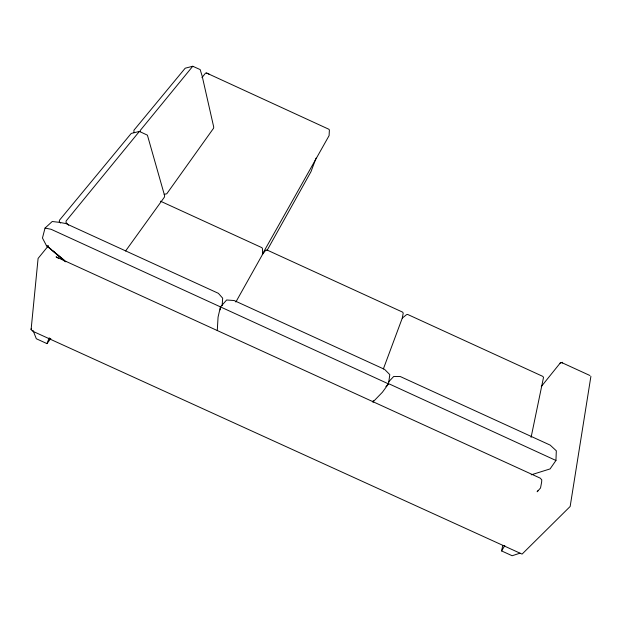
<?xml version="1.0" encoding="UTF-8"?>
<svg xmlns="http://www.w3.org/2000/svg" width="622" height="622" viewBox="0 0 622 622"><rect width="100%" height="100%" fill="white"/><g stroke="black" fill="none" stroke-linecap="round" stroke-linejoin="round"><path stroke-width="0.93" d="M531.227 474.819L550.089 468.91L555.944 460.474L556.317 450.802L550.175 445.111L400.265 376.535L393.757 376.442L388.633 381.846M217.272 330.624L218.065 317.103L220.413 307.019L226.641 299.991L234.121 300.519L384.583 369.359L389.807 374.631L388.501 383.891L382.398 392.241L373.091 401.851M220.227 309.896L220.351 307.983M222.14 305.697L222.676 298.179L218.376 293.32L65.955 223.593L60.738 222.583M32.087 330.593L31.1 329.613L38.09 258.418L48.493 245.651M590.9 376.357L570.156 506.479L522.083 554.109L32.305 331.028M125.582 250.993L164.457 197.065L164.643 195.79L147.406 135.153L140.028 131.724L140.292 130.395L192.758 66.259L200.16 69.571L202.134 75.954L213.727 127.082L213.556 128.256L166.774 193.784L164.177 194.352M373.013 402.247L373.278 400.514M31.1 329.613L31.325 328.393M383.339 369.017L402.278 318.114L403.212 313.138L402.621 312.143L266.939 249.974L265.796 250.176L262.678 254.157L235.855 302.02M531.087 437.367L543.511 377.43L542.835 376.396L407.589 314.421L406.539 314.662L402.278 318.114M519.992 553.183L512.155 555.741L501.596 550.929L502.747 545.525M59.867 222.412L52.232 221.502L45.033 228.072L42.459 238.024L46.331 245.41L65.8 261.815M316.077 158.112L310.961 171.711L266.955 250.619M33.02 330.383L36.317 338.749L46.984 343.616L49.247 337.785M501.596 550.929L504.807 545.572M46.984 343.616L50.81 338.407M262.297 254.312L329.092 135.627L329.38 130.029L328.906 129.275L206.59 73.023L205.563 73.085L201.956 77.649M541.28 386.565L560.694 362.447M140.028 131.724L139.367 131.444L66.181 220.903L65.955 222.412L68.638 225.164M538.186 490.517L537.136 491.769L540.526 487.998L541.638 482.112L541.77 479.857L540.254 478.155L56.066 256.855L58.608 258.379M385.873 386.635L388.501 383.891L389.683 384.139L555.944 460.474M561.985 362.61L562.49 362.284L562.545 362.96L589.928 375.509M560.018 363.186L561.091 362.688L562.545 362.96M139.367 131.444L131.226 133.427L59.471 220.211L59.245 221.704L60.629 223.049M45.033 228.072L51.121 229.3L388.501 383.891M160.507 201.201L261.955 247.688L262.461 248.644L262.678 254.157M206.59 73.023L209.217 74.228M193.294 66.593L192.758 66.259L185.2 68.202L133.909 130.247L134.025 132.696M51.564 249.733L46.331 245.41L64.416 261.015M53.064 250.961L55.304 252.82M56.796 254.048L64.276 260.221"/></g></svg>
